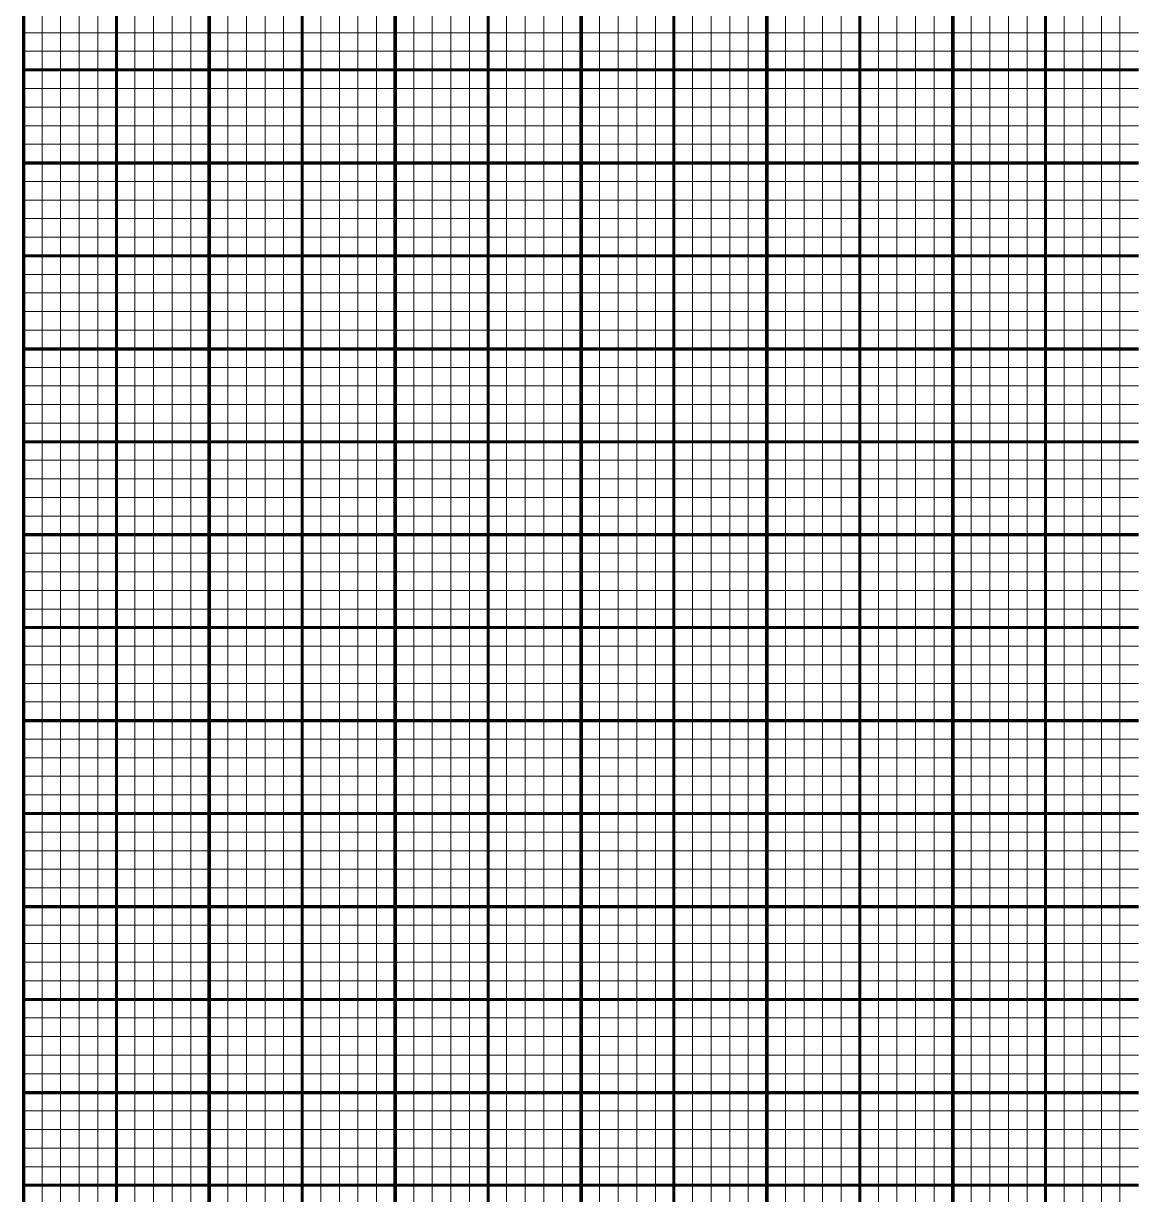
# Model space of a CAD drawing. Header units: millimetres. Extents: x -34 to 216, y -1 to 249.
# Drawn here: x -34.2 to 25.8, y 123.3 to 186.3 of the extents above; entities that cross this region are included whole.
import ezdxf

# ---------------------------------------------------------------- set-up
doc = ezdxf.new("R2010")
doc.units = ezdxf.units.MM
for name, pattern in [('K5LT_BASIC', [0]), ('K5LT_REINFORCED', [0]), ('K5LT_THIN', [0])]:
    doc.linetypes.add(name, pattern=pattern)

msp = doc.modelspace()

# ---------------------------------------------------------------- linework, layer by layer
at = {"color": 134, "linetype": 'K5LT_REINFORCED', "lineweight": 100, "true_color": 0x009696}
for p, q in [((-34.229, 188.803), (-34.229, 178.803)), ((-24.229, 178.803), (-24.229, 188.803)), ((-24.229, 188.803), (-24.229, 178.803)), ((-14.229, 178.803), (-14.229, 188.803)), ((-14.229, 188.803), (-14.229, 178.803)), ((-4.229, 178.803), (-4.229, 188.803)), ((-4.229, 188.803), (-4.229, 178.803)), ((5.771, 178.803), (5.771, 188.803)), ((5.771, 188.803), (5.771, 178.803)), ((15.771, 178.803), (15.771, 188.803)), ((15.771, 188.803), (15.771, 178.803)), ((-34.229, 178.803), (-24.229, 178.803)), ((-34.229, 178.803), (-34.229, 168.803)), ((-34.229, 178.803), (-24.229, 178.803)), ((-24.229, 168.803), (-24.229, 178.803)), ((-24.229, 178.803), (-14.229, 178.803)), ((-24.229, 178.803), (-24.229, 168.803)), ((-24.229, 178.803), (-14.229, 178.803)), ((-14.229, 168.803), (-14.229, 178.803)), ((-14.229, 178.803), (-4.229, 178.803)), ((-14.229, 178.803), (-14.229, 168.803)), ((-14.229, 178.803), (-4.229, 178.803)), ((-4.229, 168.803), (-4.229, 178.803)), ((-4.229, 178.803), (5.771, 178.803)), ((-4.229, 178.803), (-4.229, 168.803)), ((-4.229, 178.803), (5.771, 178.803)), ((5.771, 168.803), (5.771, 178.803)), ((5.771, 178.803), (15.771, 178.803)), ((5.771, 178.803), (5.771, 168.803)), ((5.771, 178.803), (15.771, 178.803)), ((15.771, 168.803), (15.771, 178.803)), ((15.771, 178.803), (25.771, 178.803)), ((15.771, 178.803), (15.771, 168.803)), ((15.771, 178.803), (25.771, 178.803)), ((-34.229, 168.803), (-24.229, 168.803)), ((-34.229, 168.803), (-34.229, 158.803)), ((-34.229, 168.803), (-24.229, 168.803)), ((-24.229, 158.803), (-24.229, 168.803)), ((-24.229, 168.803), (-14.229, 168.803)), ((-24.229, 168.803), (-24.229, 158.803)), ((-24.229, 168.803), (-14.229, 168.803)), ((-14.229, 158.803), (-14.229, 168.803)), ((-14.229, 168.803), (-4.229, 168.803)), ((-14.229, 168.803), (-14.229, 158.803)), ((-14.229, 168.803), (-4.229, 168.803)), ((-4.229, 158.803), (-4.229, 168.803)), ((-4.229, 168.803), (5.771, 168.803)), ((-4.229, 168.803), (-4.229, 158.803)), ((-4.229, 168.803), (5.771, 168.803)), ((5.771, 158.803), (5.771, 168.803)), ((5.771, 168.803), (15.771, 168.803)), ((5.771, 168.803), (5.771, 158.803)), ((5.771, 168.803), (15.771, 168.803)), ((15.771, 158.803), (15.771, 168.803)), ((15.771, 168.803), (25.771, 168.803)), ((15.771, 168.803), (15.771, 158.803)), ((15.771, 168.803), (25.771, 168.803)), ((-34.229, 158.803), (-24.229, 158.803)), ((-34.229, 158.803), (-34.229, 148.803)), ((-34.229, 158.803), (-24.229, 158.803)), ((-24.229, 148.803), (-24.229, 158.803)), ((-24.229, 158.803), (-14.229, 158.803)), ((-24.229, 158.803), (-24.229, 148.803)), ((-24.229, 158.803), (-14.229, 158.803)), ((-14.229, 148.803), (-14.229, 158.803)), ((-14.229, 158.803), (-4.229, 158.803)), ((-14.229, 158.803), (-14.229, 148.803)), ((-14.229, 158.803), (-4.229, 158.803)), ((-4.229, 148.803), (-4.229, 158.803)), ((-4.229, 158.803), (5.771, 158.803)), ((-4.229, 158.803), (-4.229, 148.803)), ((-4.229, 158.803), (5.771, 158.803)), ((5.771, 148.803), (5.771, 158.803)), ((5.771, 158.803), (15.771, 158.803)), ((5.771, 158.803), (5.771, 148.803)), ((5.771, 158.803), (15.771, 158.803)), ((15.771, 148.803), (15.771, 158.803)), ((15.771, 158.803), (25.771, 158.803)), ((15.771, 158.803), (15.771, 148.803)), ((15.771, 158.803), (25.771, 158.803)), ((-34.229, 148.803), (-24.229, 148.803)), ((-34.229, 148.803), (-34.229, 138.803)), ((-34.229, 148.803), (-24.229, 148.803)), ((-24.229, 138.803), (-24.229, 148.803)), ((-24.229, 148.803), (-14.229, 148.803)), ((-24.229, 148.803), (-24.229, 138.803)), ((-24.229, 148.803), (-14.229, 148.803)), ((-14.229, 138.803), (-14.229, 148.803)), ((-14.229, 148.803), (-4.229, 148.803)), ((-14.229, 148.803), (-14.229, 138.803)), ((-14.229, 148.803), (-4.229, 148.803)), ((-4.229, 138.803), (-4.229, 148.803)), ((-4.229, 148.803), (5.771, 148.803)), ((-4.229, 148.803), (-4.229, 138.803)), ((-4.229, 148.803), (5.771, 148.803)), ((5.771, 138.803), (5.771, 148.803)), ((5.771, 148.803), (15.771, 148.803)), ((5.771, 148.803), (5.771, 138.803)), ((5.771, 148.803), (15.771, 148.803)), ((15.771, 138.803), (15.771, 148.803)), ((15.771, 148.803), (25.771, 148.803)), ((15.771, 148.803), (15.771, 138.803)), ((15.771, 148.803), (25.771, 148.803)), ((-34.229, 138.803), (-24.229, 138.803)), ((-34.229, 138.803), (-34.229, 128.803)), ((-34.229, 138.803), (-24.229, 138.803)), ((-24.229, 128.803), (-24.229, 138.803)), ((-24.229, 138.803), (-14.229, 138.803)), ((-24.229, 138.803), (-24.229, 128.803)), ((-24.229, 138.803), (-14.229, 138.803)), ((-14.229, 128.803), (-14.229, 138.803)), ((-14.229, 138.803), (-4.229, 138.803)), ((-14.229, 138.803), (-14.229, 128.803)), ((-14.229, 138.803), (-4.229, 138.803)), ((-4.229, 128.803), (-4.229, 138.803)), ((-4.229, 138.803), (5.771, 138.803)), ((-4.229, 138.803), (-4.229, 128.803)), ((-4.229, 138.803), (5.771, 138.803)), ((5.771, 128.803), (5.771, 138.803)), ((5.771, 138.803), (15.771, 138.803)), ((5.771, 138.803), (5.771, 128.803)), ((5.771, 138.803), (15.771, 138.803)), ((15.771, 128.803), (15.771, 138.803)), ((15.771, 138.803), (25.771, 138.803)), ((15.771, 138.803), (15.771, 128.803)), ((15.771, 138.803), (25.771, 138.803)), ((-34.229, 128.803), (-24.229, 128.803)), ((-34.229, 128.803), (-34.229, 118.803)), ((-34.229, 128.803), (-24.229, 128.803)), ((-24.229, 118.803), (-24.229, 128.803)), ((-24.229, 128.803), (-14.229, 128.803)), ((-24.229, 128.803), (-24.229, 118.803)), ((-24.229, 128.803), (-14.229, 128.803)), ((-14.229, 118.803), (-14.229, 128.803)), ((-14.229, 128.803), (-4.229, 128.803)), ((-14.229, 128.803), (-14.229, 118.803)), ((-14.229, 128.803), (-4.229, 128.803)), ((-4.229, 118.803), (-4.229, 128.803)), ((-4.229, 128.803), (5.771, 128.803)), ((-4.229, 128.803), (-4.229, 118.803)), ((-4.229, 128.803), (5.771, 128.803)), ((5.771, 118.803), (5.771, 128.803)), ((5.771, 128.803), (15.771, 128.803)), ((5.771, 128.803), (5.771, 118.803)), ((5.771, 128.803), (15.771, 128.803)), ((15.771, 118.803), (15.771, 128.803)), ((15.771, 128.803), (25.771, 128.803)), ((15.771, 128.803), (15.771, 118.803)), ((15.771, 128.803), (25.771, 128.803))]:
    msp.add_line(p, q, dxfattribs=at)
at = {"color": 7, "linetype": 'K5LT_THIN', "lineweight": 18}
for p, q in [((-33.229, 188.803), (-33.229, 178.803)), ((-32.229, 188.803), (-32.229, 178.803)), ((-31.229, 188.803), (-31.229, 178.803)), ((-30.229, 188.803), (-30.229, 178.803)), ((-28.229, 188.803), (-28.229, 178.803)), ((-27.229, 188.803), (-27.229, 178.803)), ((-26.229, 188.803), (-26.229, 178.803)), ((-25.229, 188.803), (-25.229, 178.803)), ((-23.229, 188.803), (-23.229, 178.803)), ((-22.229, 188.803), (-22.229, 178.803)), ((-21.229, 188.803), (-21.229, 178.803)), ((-20.229, 188.803), (-20.229, 178.803)), ((-18.229, 188.803), (-18.229, 178.803)), ((-17.229, 188.803), (-17.229, 178.803)), ((-16.229, 188.803), (-16.229, 178.803)), ((-15.229, 188.803), (-15.229, 178.803)), ((-13.229, 188.803), (-13.229, 178.803)), ((-12.229, 188.803), (-12.229, 178.803)), ((-11.229, 188.803), (-11.229, 178.803)), ((-10.229, 188.803), (-10.229, 178.803)), ((-8.229, 188.803), (-8.229, 178.803)), ((-7.229, 188.803), (-7.229, 178.803)), ((-6.229, 188.803), (-6.229, 178.803)), ((-5.229, 188.803), (-5.229, 178.803)), ((-3.229, 188.803), (-3.229, 178.803)), ((-2.229, 188.803), (-2.229, 178.803)), ((-1.229, 188.803), (-1.229, 178.803)), ((-0.229, 188.803), (-0.229, 178.803)), ((1.771, 188.803), (1.771, 178.803)), ((2.771, 188.803), (2.771, 178.803)), ((3.771, 188.803), (3.771, 178.803)), ((4.771, 188.803), (4.771, 178.803)), ((6.771, 188.803), (6.771, 178.803)), ((7.771, 188.803), (7.771, 178.803)), ((8.771, 188.803), (8.771, 178.803)), ((9.771, 188.803), (9.771, 178.803)), ((11.771, 188.803), (11.771, 178.803)), ((12.771, 188.803), (12.771, 178.803)), ((13.771, 188.803), (13.771, 178.803)), ((14.771, 188.803), (14.771, 178.803)), ((16.771, 188.803), (16.771, 178.803)), ((17.771, 188.803), (17.771, 178.803)), ((18.771, 188.803), (18.771, 178.803)), ((19.771, 188.803), (19.771, 178.803)), ((21.771, 188.803), (21.771, 178.803)), ((22.771, 188.803), (22.771, 178.803)), ((23.771, 188.803), (23.771, 178.803)), ((24.771, 188.803), (24.771, 178.803)), ((-34.229, 185.803), (-24.229, 185.803)), ((-24.229, 185.803), (-14.229, 185.803)), ((-14.229, 185.803), (-4.229, 185.803)), ((-4.229, 185.803), (5.771, 185.803)), ((5.771, 185.803), (15.771, 185.803)), ((15.771, 185.803), (25.771, 185.803)), ((-34.229, 184.803), (-24.229, 184.803)), ((-24.229, 184.803), (-14.229, 184.803)), ((-14.229, 184.803), (-4.229, 184.803)), ((-4.229, 184.803), (5.771, 184.803)), ((5.771, 184.803), (15.771, 184.803)), ((15.771, 184.803), (25.771, 184.803)), ((-34.229, 182.803), (-24.229, 182.803)), ((-24.229, 182.803), (-14.229, 182.803)), ((-14.229, 182.803), (-4.229, 182.803)), ((-4.229, 182.803), (5.771, 182.803)), ((5.771, 182.803), (15.771, 182.803)), ((15.771, 182.803), (25.771, 182.803)), ((-34.229, 181.803), (-24.229, 181.803)), ((-24.229, 181.803), (-14.229, 181.803)), ((-14.229, 181.803), (-4.229, 181.803)), ((-4.229, 181.803), (5.771, 181.803)), ((5.771, 181.803), (15.771, 181.803)), ((15.771, 181.803), (25.771, 181.803)), ((-34.229, 180.803), (-24.229, 180.803)), ((-24.229, 180.803), (-14.229, 180.803)), ((-14.229, 180.803), (-4.229, 180.803)), ((-4.229, 180.803), (5.771, 180.803)), ((5.771, 180.803), (15.771, 180.803)), ((15.771, 180.803), (25.771, 180.803)), ((-34.229, 179.803), (-24.229, 179.803)), ((-24.229, 179.803), (-14.229, 179.803)), ((-14.229, 179.803), (-4.229, 179.803)), ((-4.229, 179.803), (5.771, 179.803)), ((5.771, 179.803), (15.771, 179.803)), ((15.771, 179.803), (25.771, 179.803)), ((-33.229, 178.803), (-33.229, 168.803)), ((-32.229, 178.803), (-32.229, 168.803)), ((-31.229, 178.803), (-31.229, 168.803)), ((-30.229, 178.803), (-30.229, 168.803)), ((-28.229, 178.803), (-28.229, 168.803)), ((-27.229, 178.803), (-27.229, 168.803)), ((-26.229, 178.803), (-26.229, 168.803)), ((-25.229, 178.803), (-25.229, 168.803)), ((-23.229, 178.803), (-23.229, 168.803)), ((-22.229, 178.803), (-22.229, 168.803)), ((-21.229, 178.803), (-21.229, 168.803)), ((-20.229, 178.803), (-20.229, 168.803)), ((-18.229, 178.803), (-18.229, 168.803)), ((-17.229, 178.803), (-17.229, 168.803)), ((-16.229, 178.803), (-16.229, 168.803)), ((-15.229, 178.803), (-15.229, 168.803)), ((-13.229, 178.803), (-13.229, 168.803)), ((-12.229, 178.803), (-12.229, 168.803)), ((-11.229, 178.803), (-11.229, 168.803)), ((-10.229, 178.803), (-10.229, 168.803)), ((-8.229, 178.803), (-8.229, 168.803)), ((-7.229, 178.803), (-7.229, 168.803)), ((-6.229, 178.803), (-6.229, 168.803)), ((-5.229, 178.803), (-5.229, 168.803)), ((-3.229, 178.803), (-3.229, 168.803)), ((-2.229, 178.803), (-2.229, 168.803)), ((-1.229, 178.803), (-1.229, 168.803)), ((-0.229, 178.803), (-0.229, 168.803)), ((1.771, 178.803), (1.771, 168.803)), ((2.771, 178.803), (2.771, 168.803)), ((3.771, 178.803), (3.771, 168.803)), ((4.771, 178.803), (4.771, 168.803)), ((6.771, 178.803), (6.771, 168.803)), ((7.771, 178.803), (7.771, 168.803)), ((8.771, 178.803), (8.771, 168.803)), ((9.771, 178.803), (9.771, 168.803)), ((11.771, 178.803), (11.771, 168.803)), ((12.771, 178.803), (12.771, 168.803)), ((13.771, 178.803), (13.771, 168.803)), ((14.771, 178.803), (14.771, 168.803)), ((16.771, 178.803), (16.771, 168.803)), ((17.771, 178.803), (17.771, 168.803)), ((18.771, 178.803), (18.771, 168.803)), ((19.771, 178.803), (19.771, 168.803)), ((21.771, 178.803), (21.771, 168.803)), ((22.771, 178.803), (22.771, 168.803)), ((23.771, 178.803), (23.771, 168.803)), ((24.771, 178.803), (24.771, 168.803)), ((-34.229, 177.803), (-24.229, 177.803)), ((-24.229, 177.803), (-14.229, 177.803)), ((-14.229, 177.803), (-4.229, 177.803)), ((-4.229, 177.803), (5.771, 177.803)), ((5.771, 177.803), (15.771, 177.803)), ((15.771, 177.803), (25.771, 177.803)), ((-34.229, 176.803), (-24.229, 176.803)), ((-24.229, 176.803), (-14.229, 176.803)), ((-14.229, 176.803), (-4.229, 176.803)), ((-4.229, 176.803), (5.771, 176.803)), ((5.771, 176.803), (15.771, 176.803)), ((15.771, 176.803), (25.771, 176.803)), ((-34.229, 175.803), (-24.229, 175.803)), ((-24.229, 175.803), (-14.229, 175.803)), ((-14.229, 175.803), (-4.229, 175.803)), ((-4.229, 175.803), (5.771, 175.803)), ((5.771, 175.803), (15.771, 175.803)), ((15.771, 175.803), (25.771, 175.803)), ((-34.229, 174.803), (-24.229, 174.803)), ((-24.229, 174.803), (-14.229, 174.803)), ((-14.229, 174.803), (-4.229, 174.803)), ((-4.229, 174.803), (5.771, 174.803)), ((5.771, 174.803), (15.771, 174.803)), ((15.771, 174.803), (25.771, 174.803)), ((-34.229, 172.803), (-24.229, 172.803)), ((-24.229, 172.803), (-14.229, 172.803)), ((-14.229, 172.803), (-4.229, 172.803)), ((-4.229, 172.803), (5.771, 172.803)), ((5.771, 172.803), (15.771, 172.803)), ((15.771, 172.803), (25.771, 172.803)), ((-34.229, 171.803), (-24.229, 171.803)), ((-24.229, 171.803), (-14.229, 171.803)), ((-14.229, 171.803), (-4.229, 171.803)), ((-4.229, 171.803), (5.771, 171.803)), ((5.771, 171.803), (15.771, 171.803)), ((15.771, 171.803), (25.771, 171.803)), ((-34.229, 170.803), (-24.229, 170.803)), ((-24.229, 170.803), (-14.229, 170.803)), ((-14.229, 170.803), (-4.229, 170.803)), ((-4.229, 170.803), (5.771, 170.803)), ((5.771, 170.803), (15.771, 170.803)), ((15.771, 170.803), (25.771, 170.803)), ((-34.229, 169.803), (-24.229, 169.803)), ((-24.229, 169.803), (-14.229, 169.803)), ((-14.229, 169.803), (-4.229, 169.803)), ((-4.229, 169.803), (5.771, 169.803)), ((5.771, 169.803), (15.771, 169.803)), ((15.771, 169.803), (25.771, 169.803)), ((-33.229, 168.803), (-33.229, 158.803)), ((-32.229, 168.803), (-32.229, 158.803)), ((-31.229, 168.803), (-31.229, 158.803)), ((-30.229, 168.803), (-30.229, 158.803)), ((-28.229, 168.803), (-28.229, 158.803)), ((-27.229, 168.803), (-27.229, 158.803)), ((-26.229, 168.803), (-26.229, 158.803)), ((-25.229, 168.803), (-25.229, 158.803)), ((-23.229, 168.803), (-23.229, 158.803)), ((-22.229, 168.803), (-22.229, 158.803)), ((-21.229, 168.803), (-21.229, 158.803)), ((-20.229, 168.803), (-20.229, 158.803)), ((-18.229, 168.803), (-18.229, 158.803)), ((-17.229, 168.803), (-17.229, 158.803)), ((-16.229, 168.803), (-16.229, 158.803)), ((-15.229, 168.803), (-15.229, 158.803)), ((-13.229, 168.803), (-13.229, 158.803)), ((-12.229, 168.803), (-12.229, 158.803)), ((-11.229, 168.803), (-11.229, 158.803)), ((-10.229, 168.803), (-10.229, 158.803)), ((-8.229, 168.803), (-8.229, 158.803)), ((-7.229, 168.803), (-7.229, 158.803)), ((-6.229, 168.803), (-6.229, 158.803)), ((-5.229, 168.803), (-5.229, 158.803)), ((-3.229, 168.803), (-3.229, 158.803)), ((-2.229, 168.803), (-2.229, 158.803)), ((-1.229, 168.803), (-1.229, 158.803)), ((-0.229, 168.803), (-0.229, 158.803)), ((1.771, 168.803), (1.771, 158.803)), ((2.771, 168.803), (2.771, 158.803)), ((3.771, 168.803), (3.771, 158.803)), ((4.771, 168.803), (4.771, 158.803)), ((6.771, 168.803), (6.771, 158.803)), ((7.771, 168.803), (7.771, 158.803)), ((8.771, 168.803), (8.771, 158.803)), ((9.771, 168.803), (9.771, 158.803)), ((11.771, 168.803), (11.771, 158.803)), ((12.771, 168.803), (12.771, 158.803)), ((13.771, 168.803), (13.771, 158.803)), ((14.771, 168.803), (14.771, 158.803)), ((16.771, 168.803), (16.771, 158.803)), ((17.771, 168.803), (17.771, 158.803)), ((18.771, 168.803), (18.771, 158.803)), ((19.771, 168.803), (19.771, 158.803)), ((21.771, 168.803), (21.771, 158.803)), ((22.771, 168.803), (22.771, 158.803)), ((23.771, 168.803), (23.771, 158.803)), ((24.771, 168.803), (24.771, 158.803)), ((-34.229, 167.803), (-24.229, 167.803)), ((-24.229, 167.803), (-14.229, 167.803)), ((-14.229, 167.803), (-4.229, 167.803)), ((-4.229, 167.803), (5.771, 167.803)), ((5.771, 167.803), (15.771, 167.803)), ((15.771, 167.803), (25.771, 167.803)), ((-34.229, 166.803), (-24.229, 166.803)), ((-24.229, 166.803), (-14.229, 166.803)), ((-14.229, 166.803), (-4.229, 166.803)), ((-4.229, 166.803), (5.771, 166.803)), ((5.771, 166.803), (15.771, 166.803)), ((15.771, 166.803), (25.771, 166.803)), ((-34.229, 165.803), (-24.229, 165.803)), ((-24.229, 165.803), (-14.229, 165.803)), ((-14.229, 165.803), (-4.229, 165.803)), ((-4.229, 165.803), (5.771, 165.803)), ((5.771, 165.803), (15.771, 165.803)), ((15.771, 165.803), (25.771, 165.803)), ((-34.229, 164.803), (-24.229, 164.803)), ((-24.229, 164.803), (-14.229, 164.803)), ((-14.229, 164.803), (-4.229, 164.803)), ((-4.229, 164.803), (5.771, 164.803)), ((5.771, 164.803), (15.771, 164.803)), ((15.771, 164.803), (25.771, 164.803)), ((-34.229, 162.803), (-24.229, 162.803)), ((-24.229, 162.803), (-14.229, 162.803)), ((-14.229, 162.803), (-4.229, 162.803)), ((-4.229, 162.803), (5.771, 162.803)), ((5.771, 162.803), (15.771, 162.803)), ((15.771, 162.803), (25.771, 162.803)), ((-34.229, 161.803), (-24.229, 161.803)), ((-24.229, 161.803), (-14.229, 161.803)), ((-14.229, 161.803), (-4.229, 161.803)), ((-4.229, 161.803), (5.771, 161.803)), ((5.771, 161.803), (15.771, 161.803)), ((15.771, 161.803), (25.771, 161.803)), ((-34.229, 160.803), (-24.229, 160.803)), ((-24.229, 160.803), (-14.229, 160.803)), ((-14.229, 160.803), (-4.229, 160.803)), ((-4.229, 160.803), (5.771, 160.803)), ((5.771, 160.803), (15.771, 160.803)), ((15.771, 160.803), (25.771, 160.803)), ((-34.229, 159.803), (-24.229, 159.803)), ((-24.229, 159.803), (-14.229, 159.803)), ((-14.229, 159.803), (-4.229, 159.803)), ((-4.229, 159.803), (5.771, 159.803)), ((5.771, 159.803), (15.771, 159.803)), ((15.771, 159.803), (25.771, 159.803)), ((-33.229, 158.803), (-33.229, 148.803)), ((-32.229, 158.803), (-32.229, 148.803)), ((-31.229, 158.803), (-31.229, 148.803)), ((-30.229, 158.803), (-30.229, 148.803)), ((-28.229, 158.803), (-28.229, 148.803)), ((-27.229, 158.803), (-27.229, 148.803)), ((-26.229, 158.803), (-26.229, 148.803)), ((-25.229, 158.803), (-25.229, 148.803)), ((-23.229, 158.803), (-23.229, 148.803)), ((-22.229, 158.803), (-22.229, 148.803)), ((-21.229, 158.803), (-21.229, 148.803)), ((-20.229, 158.803), (-20.229, 148.803)), ((-18.229, 158.803), (-18.229, 148.803)), ((-17.229, 158.803), (-17.229, 148.803)), ((-16.229, 158.803), (-16.229, 148.803)), ((-15.229, 158.803), (-15.229, 148.803)), ((-13.229, 158.803), (-13.229, 148.803)), ((-12.229, 158.803), (-12.229, 148.803)), ((-11.229, 158.803), (-11.229, 148.803)), ((-10.229, 158.803), (-10.229, 148.803)), ((-8.229, 158.803), (-8.229, 148.803)), ((-7.229, 158.803), (-7.229, 148.803)), ((-6.229, 158.803), (-6.229, 148.803)), ((-5.229, 158.803), (-5.229, 148.803)), ((-3.229, 158.803), (-3.229, 148.803)), ((-2.229, 158.803), (-2.229, 148.803)), ((-1.229, 158.803), (-1.229, 148.803)), ((-0.229, 158.803), (-0.229, 148.803)), ((1.771, 158.803), (1.771, 148.803)), ((2.771, 158.803), (2.771, 148.803)), ((3.771, 158.803), (3.771, 148.803)), ((4.771, 158.803), (4.771, 148.803)), ((6.771, 158.803), (6.771, 148.803)), ((7.771, 158.803), (7.771, 148.803)), ((8.771, 158.803), (8.771, 148.803)), ((9.771, 158.803), (9.771, 148.803)), ((11.771, 158.803), (11.771, 148.803)), ((12.771, 158.803), (12.771, 148.803)), ((13.771, 158.803), (13.771, 148.803)), ((14.771, 158.803), (14.771, 148.803)), ((16.771, 158.803), (16.771, 148.803)), ((17.771, 158.803), (17.771, 148.803)), ((18.771, 158.803), (18.771, 148.803)), ((19.771, 158.803), (19.771, 148.803)), ((21.771, 158.803), (21.771, 148.803)), ((22.771, 158.803), (22.771, 148.803)), ((23.771, 158.803), (23.771, 148.803)), ((24.771, 158.803), (24.771, 148.803)), ((-34.229, 157.803), (-24.229, 157.803)), ((-24.229, 157.803), (-14.229, 157.803)), ((-14.229, 157.803), (-4.229, 157.803)), ((-4.229, 157.803), (5.771, 157.803)), ((5.771, 157.803), (15.771, 157.803)), ((15.771, 157.803), (25.771, 157.803)), ((-34.229, 156.803), (-24.229, 156.803)), ((-24.229, 156.803), (-14.229, 156.803)), ((-14.229, 156.803), (-4.229, 156.803)), ((-4.229, 156.803), (5.771, 156.803)), ((5.771, 156.803), (15.771, 156.803)), ((15.771, 156.803), (25.771, 156.803)), ((-34.229, 155.803), (-24.229, 155.803)), ((-24.229, 155.803), (-14.229, 155.803)), ((-14.229, 155.803), (-4.229, 155.803)), ((-4.229, 155.803), (5.771, 155.803)), ((5.771, 155.803), (15.771, 155.803)), ((15.771, 155.803), (25.771, 155.803)), ((-34.229, 154.803), (-24.229, 154.803)), ((-24.229, 154.803), (-14.229, 154.803)), ((-14.229, 154.803), (-4.229, 154.803)), ((-4.229, 154.803), (5.771, 154.803)), ((5.771, 154.803), (15.771, 154.803)), ((15.771, 154.803), (25.771, 154.803)), ((-34.229, 152.803), (-24.229, 152.803)), ((-24.229, 152.803), (-14.229, 152.803)), ((-14.229, 152.803), (-4.229, 152.803)), ((-4.229, 152.803), (5.771, 152.803)), ((5.771, 152.803), (15.771, 152.803)), ((15.771, 152.803), (25.771, 152.803)), ((-34.229, 151.803), (-24.229, 151.803)), ((-24.229, 151.803), (-14.229, 151.803)), ((-14.229, 151.803), (-4.229, 151.803)), ((-4.229, 151.803), (5.771, 151.803)), ((5.771, 151.803), (15.771, 151.803)), ((15.771, 151.803), (25.771, 151.803)), ((-34.229, 150.803), (-24.229, 150.803)), ((-24.229, 150.803), (-14.229, 150.803)), ((-14.229, 150.803), (-4.229, 150.803)), ((-4.229, 150.803), (5.771, 150.803)), ((5.771, 150.803), (15.771, 150.803)), ((15.771, 150.803), (25.771, 150.803)), ((-34.229, 149.803), (-24.229, 149.803)), ((-24.229, 149.803), (-14.229, 149.803)), ((-14.229, 149.803), (-4.229, 149.803)), ((-4.229, 149.803), (5.771, 149.803)), ((5.771, 149.803), (15.771, 149.803)), ((15.771, 149.803), (25.771, 149.803)), ((-33.229, 148.803), (-33.229, 138.803)), ((-32.229, 148.803), (-32.229, 138.803)), ((-31.229, 148.803), (-31.229, 138.803)), ((-30.229, 148.803), (-30.229, 138.803)), ((-28.229, 148.803), (-28.229, 138.803)), ((-27.229, 148.803), (-27.229, 138.803)), ((-26.229, 148.803), (-26.229, 138.803)), ((-25.229, 148.803), (-25.229, 138.803)), ((-23.229, 148.803), (-23.229, 138.803)), ((-22.229, 148.803), (-22.229, 138.803)), ((-21.229, 148.803), (-21.229, 138.803)), ((-20.229, 148.803), (-20.229, 138.803)), ((-18.229, 148.803), (-18.229, 138.803)), ((-17.229, 148.803), (-17.229, 138.803)), ((-16.229, 148.803), (-16.229, 138.803)), ((-15.229, 148.803), (-15.229, 138.803)), ((-13.229, 148.803), (-13.229, 138.803)), ((-12.229, 148.803), (-12.229, 138.803)), ((-11.229, 148.803), (-11.229, 138.803)), ((-10.229, 148.803), (-10.229, 138.803)), ((-8.229, 148.803), (-8.229, 138.803)), ((-7.229, 148.803), (-7.229, 138.803)), ((-6.229, 148.803), (-6.229, 138.803)), ((-5.229, 148.803), (-5.229, 138.803)), ((-3.229, 148.803), (-3.229, 138.803)), ((-2.229, 148.803), (-2.229, 138.803)), ((-1.229, 148.803), (-1.229, 138.803)), ((-0.229, 148.803), (-0.229, 138.803)), ((1.771, 148.803), (1.771, 138.803)), ((2.771, 148.803), (2.771, 138.803)), ((3.771, 148.803), (3.771, 138.803)), ((4.771, 148.803), (4.771, 138.803)), ((6.771, 148.803), (6.771, 138.803)), ((7.771, 148.803), (7.771, 138.803)), ((8.771, 148.803), (8.771, 138.803)), ((9.771, 148.803), (9.771, 138.803)), ((11.771, 148.803), (11.771, 138.803)), ((12.771, 148.803), (12.771, 138.803)), ((13.771, 148.803), (13.771, 138.803)), ((14.771, 148.803), (14.771, 138.803)), ((16.771, 148.803), (16.771, 138.803)), ((17.771, 148.803), (17.771, 138.803)), ((18.771, 148.803), (18.771, 138.803)), ((19.771, 148.803), (19.771, 138.803)), ((21.771, 148.803), (21.771, 138.803)), ((22.771, 148.803), (22.771, 138.803)), ((23.771, 148.803), (23.771, 138.803)), ((24.771, 148.803), (24.771, 138.803)), ((-34.229, 147.803), (-24.229, 147.803)), ((-24.229, 147.803), (-14.229, 147.803)), ((-14.229, 147.803), (-4.229, 147.803)), ((-4.229, 147.803), (5.771, 147.803)), ((5.771, 147.803), (15.771, 147.803)), ((15.771, 147.803), (25.771, 147.803)), ((-34.229, 146.803), (-24.229, 146.803)), ((-24.229, 146.803), (-14.229, 146.803)), ((-14.229, 146.803), (-4.229, 146.803)), ((-4.229, 146.803), (5.771, 146.803)), ((5.771, 146.803), (15.771, 146.803)), ((15.771, 146.803), (25.771, 146.803)), ((-34.229, 145.803), (-24.229, 145.803)), ((-24.229, 145.803), (-14.229, 145.803)), ((-14.229, 145.803), (-4.229, 145.803)), ((-4.229, 145.803), (5.771, 145.803)), ((5.771, 145.803), (15.771, 145.803)), ((15.771, 145.803), (25.771, 145.803)), ((-34.229, 144.803), (-24.229, 144.803)), ((-24.229, 144.803), (-14.229, 144.803)), ((-14.229, 144.803), (-4.229, 144.803)), ((-4.229, 144.803), (5.771, 144.803)), ((5.771, 144.803), (15.771, 144.803)), ((15.771, 144.803), (25.771, 144.803)), ((-34.229, 142.803), (-24.229, 142.803)), ((-24.229, 142.803), (-14.229, 142.803)), ((-14.229, 142.803), (-4.229, 142.803)), ((-4.229, 142.803), (5.771, 142.803)), ((5.771, 142.803), (15.771, 142.803)), ((15.771, 142.803), (25.771, 142.803)), ((-34.229, 141.803), (-24.229, 141.803)), ((-24.229, 141.803), (-14.229, 141.803)), ((-14.229, 141.803), (-4.229, 141.803)), ((-4.229, 141.803), (5.771, 141.803)), ((5.771, 141.803), (15.771, 141.803)), ((15.771, 141.803), (25.771, 141.803)), ((-34.229, 140.803), (-24.229, 140.803)), ((-24.229, 140.803), (-14.229, 140.803)), ((-14.229, 140.803), (-4.229, 140.803)), ((-4.229, 140.803), (5.771, 140.803)), ((5.771, 140.803), (15.771, 140.803)), ((15.771, 140.803), (25.771, 140.803)), ((-34.229, 139.803), (-24.229, 139.803)), ((-24.229, 139.803), (-14.229, 139.803)), ((-14.229, 139.803), (-4.229, 139.803)), ((-4.229, 139.803), (5.771, 139.803)), ((5.771, 139.803), (15.771, 139.803)), ((15.771, 139.803), (25.771, 139.803)), ((-33.229, 138.803), (-33.229, 128.803)), ((-32.229, 138.803), (-32.229, 128.803)), ((-31.229, 138.803), (-31.229, 128.803)), ((-30.229, 138.803), (-30.229, 128.803)), ((-28.229, 138.803), (-28.229, 128.803)), ((-27.229, 138.803), (-27.229, 128.803)), ((-26.229, 138.803), (-26.229, 128.803)), ((-25.229, 138.803), (-25.229, 128.803)), ((-23.229, 138.803), (-23.229, 128.803)), ((-22.229, 138.803), (-22.229, 128.803)), ((-21.229, 138.803), (-21.229, 128.803)), ((-20.229, 138.803), (-20.229, 128.803)), ((-18.229, 138.803), (-18.229, 128.803)), ((-17.229, 138.803), (-17.229, 128.803)), ((-16.229, 138.803), (-16.229, 128.803)), ((-15.229, 138.803), (-15.229, 128.803)), ((-13.229, 138.803), (-13.229, 128.803)), ((-12.229, 138.803), (-12.229, 128.803)), ((-11.229, 138.803), (-11.229, 128.803)), ((-10.229, 138.803), (-10.229, 128.803)), ((-8.229, 138.803), (-8.229, 128.803)), ((-7.229, 138.803), (-7.229, 128.803)), ((-6.229, 138.803), (-6.229, 128.803)), ((-5.229, 138.803), (-5.229, 128.803)), ((-3.229, 138.803), (-3.229, 128.803)), ((-2.229, 138.803), (-2.229, 128.803)), ((-1.229, 138.803), (-1.229, 128.803)), ((-0.229, 138.803), (-0.229, 128.803)), ((1.771, 138.803), (1.771, 128.803)), ((2.771, 138.803), (2.771, 128.803)), ((3.771, 138.803), (3.771, 128.803)), ((4.771, 138.803), (4.771, 128.803)), ((6.771, 138.803), (6.771, 128.803)), ((7.771, 138.803), (7.771, 128.803)), ((8.771, 138.803), (8.771, 128.803)), ((9.771, 138.803), (9.771, 128.803)), ((11.771, 138.803), (11.771, 128.803)), ((12.771, 138.803), (12.771, 128.803)), ((13.771, 138.803), (13.771, 128.803)), ((14.771, 138.803), (14.771, 128.803)), ((16.771, 138.803), (16.771, 128.803)), ((17.771, 138.803), (17.771, 128.803)), ((18.771, 138.803), (18.771, 128.803)), ((19.771, 138.803), (19.771, 128.803)), ((21.771, 138.803), (21.771, 128.803)), ((22.771, 138.803), (22.771, 128.803)), ((23.771, 138.803), (23.771, 128.803)), ((24.771, 138.803), (24.771, 128.803)), ((-34.229, 137.803), (-24.229, 137.803)), ((-24.229, 137.803), (-14.229, 137.803)), ((-14.229, 137.803), (-4.229, 137.803)), ((-4.229, 137.803), (5.771, 137.803)), ((5.771, 137.803), (15.771, 137.803)), ((15.771, 137.803), (25.771, 137.803)), ((-34.229, 136.803), (-24.229, 136.803)), ((-24.229, 136.803), (-14.229, 136.803)), ((-14.229, 136.803), (-4.229, 136.803)), ((-4.229, 136.803), (5.771, 136.803)), ((5.771, 136.803), (15.771, 136.803)), ((15.771, 136.803), (25.771, 136.803)), ((-34.229, 135.803), (-24.229, 135.803)), ((-24.229, 135.803), (-14.229, 135.803)), ((-14.229, 135.803), (-4.229, 135.803)), ((-4.229, 135.803), (5.771, 135.803)), ((5.771, 135.803), (15.771, 135.803)), ((15.771, 135.803), (25.771, 135.803)), ((-34.229, 134.803), (-24.229, 134.803)), ((-24.229, 134.803), (-14.229, 134.803)), ((-14.229, 134.803), (-4.229, 134.803)), ((-4.229, 134.803), (5.771, 134.803)), ((5.771, 134.803), (15.771, 134.803)), ((15.771, 134.803), (25.771, 134.803)), ((-34.229, 132.803), (-24.229, 132.803)), ((-24.229, 132.803), (-14.229, 132.803)), ((-14.229, 132.803), (-4.229, 132.803)), ((-4.229, 132.803), (5.771, 132.803)), ((5.771, 132.803), (15.771, 132.803)), ((15.771, 132.803), (25.771, 132.803)), ((-34.229, 131.803), (-24.229, 131.803)), ((-24.229, 131.803), (-14.229, 131.803)), ((-14.229, 131.803), (-4.229, 131.803)), ((-4.229, 131.803), (5.771, 131.803)), ((5.771, 131.803), (15.771, 131.803)), ((15.771, 131.803), (25.771, 131.803)), ((-34.229, 130.803), (-24.229, 130.803)), ((-24.229, 130.803), (-14.229, 130.803)), ((-14.229, 130.803), (-4.229, 130.803)), ((-4.229, 130.803), (5.771, 130.803)), ((5.771, 130.803), (15.771, 130.803)), ((15.771, 130.803), (25.771, 130.803)), ((-34.229, 129.803), (-24.229, 129.803)), ((-24.229, 129.803), (-14.229, 129.803)), ((-14.229, 129.803), (-4.229, 129.803)), ((-4.229, 129.803), (5.771, 129.803)), ((5.771, 129.803), (15.771, 129.803)), ((15.771, 129.803), (25.771, 129.803)), ((-33.229, 128.803), (-33.229, 118.803)), ((-32.229, 128.803), (-32.229, 118.803)), ((-31.229, 128.803), (-31.229, 118.803)), ((-30.229, 128.803), (-30.229, 118.803)), ((-28.229, 128.803), (-28.229, 118.803)), ((-27.229, 128.803), (-27.229, 118.803)), ((-26.229, 128.803), (-26.229, 118.803)), ((-25.229, 128.803), (-25.229, 118.803)), ((-23.229, 128.803), (-23.229, 118.803)), ((-22.229, 128.803), (-22.229, 118.803)), ((-21.229, 128.803), (-21.229, 118.803)), ((-20.229, 128.803), (-20.229, 118.803)), ((-18.229, 128.803), (-18.229, 118.803)), ((-17.229, 128.803), (-17.229, 118.803)), ((-16.229, 128.803), (-16.229, 118.803)), ((-15.229, 128.803), (-15.229, 118.803)), ((-13.229, 128.803), (-13.229, 118.803)), ((-12.229, 128.803), (-12.229, 118.803)), ((-11.229, 128.803), (-11.229, 118.803)), ((-10.229, 128.803), (-10.229, 118.803)), ((-8.229, 128.803), (-8.229, 118.803)), ((-7.229, 128.803), (-7.229, 118.803)), ((-6.229, 128.803), (-6.229, 118.803)), ((-5.229, 128.803), (-5.229, 118.803)), ((-3.229, 128.803), (-3.229, 118.803)), ((-2.229, 128.803), (-2.229, 118.803)), ((-1.229, 128.803), (-1.229, 118.803)), ((-0.229, 128.803), (-0.229, 118.803)), ((1.771, 128.803), (1.771, 118.803)), ((2.771, 128.803), (2.771, 118.803)), ((3.771, 128.803), (3.771, 118.803)), ((4.771, 128.803), (4.771, 118.803)), ((6.771, 128.803), (6.771, 118.803)), ((7.771, 128.803), (7.771, 118.803)), ((8.771, 128.803), (8.771, 118.803)), ((9.771, 128.803), (9.771, 118.803)), ((11.771, 128.803), (11.771, 118.803)), ((12.771, 128.803), (12.771, 118.803)), ((13.771, 128.803), (13.771, 118.803)), ((14.771, 128.803), (14.771, 118.803)), ((16.771, 128.803), (16.771, 118.803)), ((17.771, 128.803), (17.771, 118.803)), ((18.771, 128.803), (18.771, 118.803)), ((19.771, 128.803), (19.771, 118.803)), ((21.771, 128.803), (21.771, 118.803)), ((22.771, 128.803), (22.771, 118.803)), ((23.771, 128.803), (23.771, 118.803)), ((24.771, 128.803), (24.771, 118.803)), ((-34.229, 127.803), (-24.229, 127.803)), ((-24.229, 127.803), (-14.229, 127.803)), ((-14.229, 127.803), (-4.229, 127.803)), ((-4.229, 127.803), (5.771, 127.803)), ((5.771, 127.803), (15.771, 127.803)), ((15.771, 127.803), (25.771, 127.803)), ((-34.229, 126.803), (-24.229, 126.803)), ((-24.229, 126.803), (-14.229, 126.803)), ((-14.229, 126.803), (-4.229, 126.803)), ((-4.229, 126.803), (5.771, 126.803)), ((5.771, 126.803), (15.771, 126.803)), ((15.771, 126.803), (25.771, 126.803)), ((-34.229, 125.803), (-24.229, 125.803)), ((-24.229, 125.803), (-14.229, 125.803)), ((-14.229, 125.803), (-4.229, 125.803)), ((-4.229, 125.803), (5.771, 125.803)), ((5.771, 125.803), (15.771, 125.803)), ((15.771, 125.803), (25.771, 125.803)), ((-34.229, 124.803), (-24.229, 124.803)), ((-24.229, 124.803), (-14.229, 124.803)), ((-14.229, 124.803), (-4.229, 124.803)), ((-4.229, 124.803), (5.771, 124.803)), ((5.771, 124.803), (15.771, 124.803)), ((15.771, 124.803), (25.771, 124.803))]:
    msp.add_line(p, q, dxfattribs=at)
at = {"color": 150, "linetype": 'K5LT_BASIC', "lineweight": 60, "true_color": 0x0080ff}
for p, q in [((-29.229, 188.803), (-29.229, 178.803)), ((-19.229, 188.803), (-19.229, 178.803)), ((-9.229, 188.803), (-9.229, 178.803)), ((0.771, 188.803), (0.771, 178.803)), ((10.771, 188.803), (10.771, 178.803)), ((20.771, 188.803), (20.771, 178.803)), ((-34.229, 183.803), (-24.229, 183.803)), ((-24.229, 183.803), (-14.229, 183.803)), ((-14.229, 183.803), (-4.229, 183.803)), ((-4.229, 183.803), (5.771, 183.803)), ((5.771, 183.803), (15.771, 183.803)), ((15.771, 183.803), (25.771, 183.803)), ((-29.229, 178.803), (-29.229, 168.803)), ((-19.229, 178.803), (-19.229, 168.803)), ((-9.229, 178.803), (-9.229, 168.803)), ((0.771, 178.803), (0.771, 168.803)), ((10.771, 178.803), (10.771, 168.803)), ((20.771, 178.803), (20.771, 168.803)), ((-34.229, 173.803), (-24.229, 173.803)), ((-24.229, 173.803), (-14.229, 173.803)), ((-14.229, 173.803), (-4.229, 173.803)), ((-4.229, 173.803), (5.771, 173.803)), ((5.771, 173.803), (15.771, 173.803)), ((15.771, 173.803), (25.771, 173.803)), ((-29.229, 168.803), (-29.229, 158.803)), ((-19.229, 168.803), (-19.229, 158.803)), ((-9.229, 168.803), (-9.229, 158.803)), ((0.771, 168.803), (0.771, 158.803)), ((10.771, 168.803), (10.771, 158.803)), ((20.771, 168.803), (20.771, 158.803)), ((-34.229, 163.803), (-24.229, 163.803)), ((-24.229, 163.803), (-14.229, 163.803)), ((-14.229, 163.803), (-4.229, 163.803)), ((-4.229, 163.803), (5.771, 163.803)), ((5.771, 163.803), (15.771, 163.803)), ((15.771, 163.803), (25.771, 163.803)), ((-29.229, 158.803), (-29.229, 148.803)), ((-19.229, 158.803), (-19.229, 148.803)), ((-9.229, 158.803), (-9.229, 148.803)), ((0.771, 158.803), (0.771, 148.803)), ((10.771, 158.803), (10.771, 148.803)), ((20.771, 158.803), (20.771, 148.803)), ((-34.229, 153.803), (-24.229, 153.803)), ((-24.229, 153.803), (-14.229, 153.803)), ((-14.229, 153.803), (-4.229, 153.803)), ((-4.229, 153.803), (5.771, 153.803)), ((5.771, 153.803), (15.771, 153.803)), ((15.771, 153.803), (25.771, 153.803)), ((-29.229, 148.803), (-29.229, 138.803)), ((-19.229, 148.803), (-19.229, 138.803)), ((-9.229, 148.803), (-9.229, 138.803)), ((0.771, 148.803), (0.771, 138.803)), ((10.771, 148.803), (10.771, 138.803)), ((20.771, 148.803), (20.771, 138.803)), ((-34.229, 143.803), (-24.229, 143.803)), ((-24.229, 143.803), (-14.229, 143.803)), ((-14.229, 143.803), (-4.229, 143.803)), ((-4.229, 143.803), (5.771, 143.803)), ((5.771, 143.803), (15.771, 143.803)), ((15.771, 143.803), (25.771, 143.803)), ((-29.229, 138.803), (-29.229, 128.803)), ((-19.229, 138.803), (-19.229, 128.803)), ((-9.229, 138.803), (-9.229, 128.803)), ((0.771, 138.803), (0.771, 128.803)), ((10.771, 138.803), (10.771, 128.803)), ((20.771, 138.803), (20.771, 128.803)), ((-34.229, 133.803), (-24.229, 133.803)), ((-24.229, 133.803), (-14.229, 133.803)), ((-14.229, 133.803), (-4.229, 133.803)), ((-4.229, 133.803), (5.771, 133.803)), ((5.771, 133.803), (15.771, 133.803)), ((15.771, 133.803), (25.771, 133.803)), ((-29.229, 128.803), (-29.229, 118.803)), ((-19.229, 128.803), (-19.229, 118.803)), ((-9.229, 128.803), (-9.229, 118.803)), ((0.771, 128.803), (0.771, 118.803)), ((10.771, 128.803), (10.771, 118.803)), ((20.771, 128.803), (20.771, 118.803)), ((-34.229, 123.803), (-24.229, 123.803)), ((-24.229, 123.803), (-14.229, 123.803)), ((-14.229, 123.803), (-4.229, 123.803)), ((-4.229, 123.803), (5.771, 123.803)), ((5.771, 123.803), (15.771, 123.803)), ((15.771, 123.803), (25.771, 123.803))]:
    msp.add_line(p, q, dxfattribs=at)

doc.saveas('drawing.dxf')
